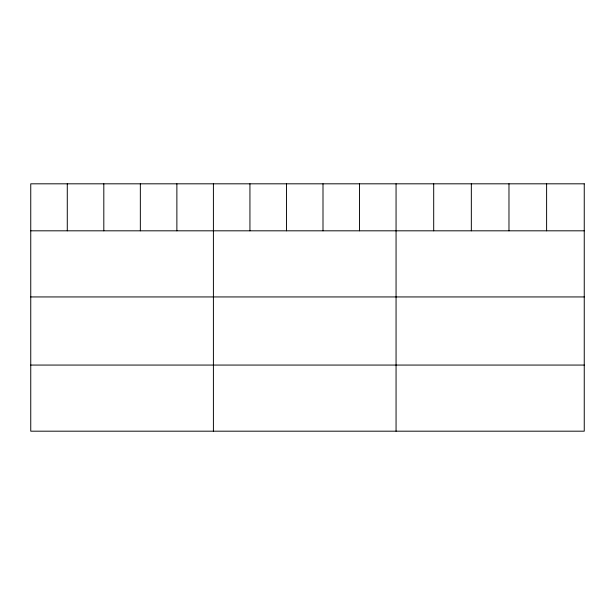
<?xml version="1.0" encoding="UTF-8"?>
<svg xmlns="http://www.w3.org/2000/svg" width="615" height="615" viewBox="0 0 615 615"><rect width="100%" height="100%" fill="white"/><g stroke="black" fill="none" stroke-linecap="round" stroke-linejoin="round"><path stroke-width="0.92" d="M30.75 230.817L584.25 230.817M30.75 296.937L584.25 296.937M30.75 365.064L584.25 365.064M546.612 183.816L546.612 230.817M508.974 183.816L508.974 230.817M471.336 183.816L471.336 230.817M433.698 183.816L433.698 230.817M396.06 183.816L396.06 431.184M359.529 183.816L359.529 230.817M322.998 183.816L322.998 230.817M286.467 183.816L286.467 230.817M249.936 183.816L249.936 230.817M213.405 183.816L213.405 431.184M176.874 183.816L176.874 230.817M140.343 183.816L140.343 230.817M103.812 183.816L103.812 230.817M67.281 183.816L67.281 230.817M584.25 183.816L30.75 183.816L30.75 431.184L584.25 431.184L584.25 183.816"/></g></svg>
